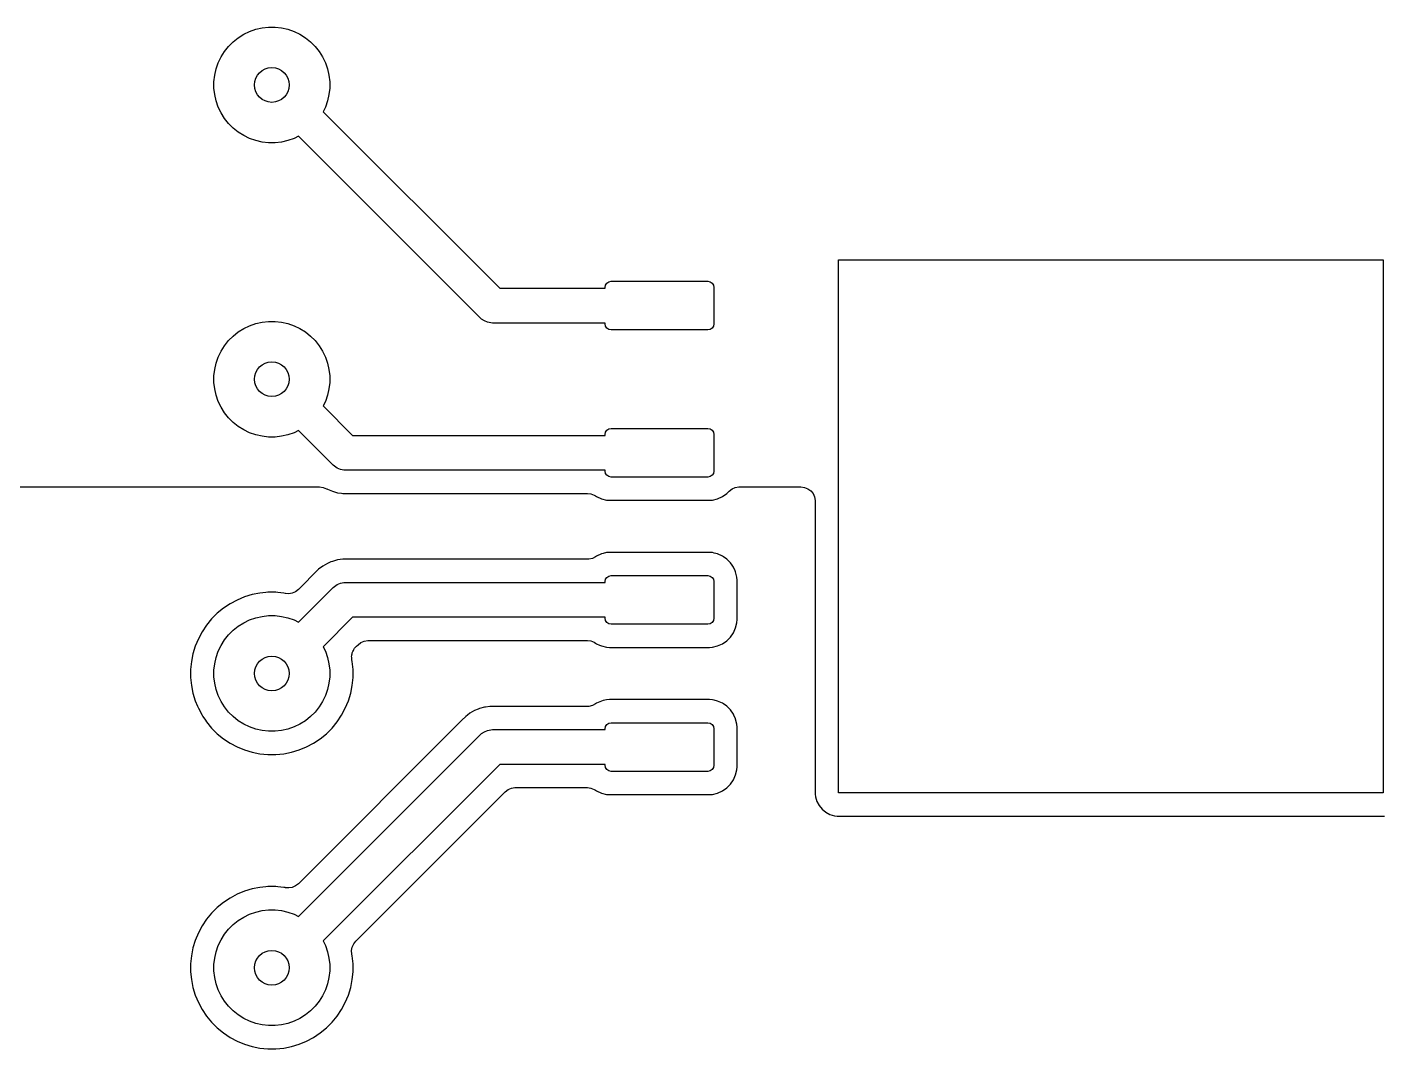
# Model space of a CAD drawing. Header units: millimetres. Extents: x 88 to 236, y -149 to -88.
# Drawn here: x 159.66 to 171.37, y -133.36 to -124.54 of the extents above; entities that cross this region are included whole.
import ezdxf

# ---------------------------------------------------------------- set-up
doc = ezdxf.new("R2010")
doc.units = ezdxf.units.MM
doc.layers.add('F.Cu', color=13, linetype='CONTINUOUS', true_color=0xc83434)

msp = doc.modelspace()

# ---------------------------------------------------------------- linework, layer by layer
at = {"layer": 'F.Cu', "linetype": 'CONTINUOUS'}
for p, q in [((161.578658, -124.57806), (161.631582, -124.559541)), ((161.631582, -124.559541), (161.686247, -124.547064)), ((161.686247, -124.547064), (161.741965, -124.540787)), ((161.741965, -124.540787), (161.798035, -124.540787)), ((161.798035, -124.540787), (161.853753, -124.547064)), ((161.853753, -124.547064), (161.908418, -124.559541)), ((161.908418, -124.559541), (161.961342, -124.57806)), ((161.397179, -124.706827), (161.436827, -124.667179)), ((161.436827, -124.667179), (161.480664, -124.63222)), ((161.480664, -124.63222), (161.528141, -124.602388)), ((161.528141, -124.602388), (161.578658, -124.57806)), ((161.961342, -124.57806), (162.011859, -124.602388)), ((162.011859, -124.602388), (162.059336, -124.63222)), ((162.059336, -124.63222), (162.103173, -124.667179)), ((162.103173, -124.667179), (162.142821, -124.706827)), ((161.30806, -124.848658), (161.332388, -124.798141)), ((161.332388, -124.798141), (161.36222, -124.750664)), ((161.36222, -124.750664), (161.397179, -124.706827)), ((162.142821, -124.706827), (162.17778, -124.750664)), ((162.17778, -124.750664), (162.207612, -124.798141)), ((162.207612, -124.798141), (162.23194, -124.848658)), ((161.277064, -124.956247), (161.289541, -124.901582)), ((161.289541, -124.901582), (161.30806, -124.848658)), ((162.23194, -124.848658), (162.250459, -124.901582)), ((162.250459, -124.901582), (162.262936, -124.956247)), ((161.270787, -125.011965), (161.277064, -124.956247)), ((161.270787, -125.068035), (161.270787, -125.011965)), ((162.262936, -124.956247), (162.269213, -125.011965)), ((162.269213, -125.011965), (162.269213, -125.068035)), ((161.277064, -125.123753), (161.270787, -125.068035)), ((161.289541, -125.178418), (161.277064, -125.123753)), ((162.262936, -125.123753), (162.250459, -125.178418)), ((162.269213, -125.068035), (162.262936, -125.123753)), ((161.30806, -125.231342), (161.289541, -125.178418)), ((161.332388, -125.281859), (161.30806, -125.231342)), ((162.23194, -125.231342), (162.212935, -125.270803)), ((162.250459, -125.178418), (162.23194, -125.231342)), ((161.36222, -125.329336), (161.332388, -125.281859)), ((161.397179, -125.373173), (161.36222, -125.329336)), ((161.436827, -125.412821), (161.397179, -125.373173)), ((162.212935, -125.270803), (163.737132, -126.795)), ((161.480664, -125.44778), (161.436827, -125.412821)), ((161.528141, -125.477612), (161.480664, -125.44778)), ((161.578658, -125.50194), (161.528141, -125.477612)), ((161.631582, -125.520459), (161.578658, -125.50194)), ((161.961342, -125.50194), (161.908418, -125.520459)), ((162.000803, -125.482935), (161.961342, -125.50194)), ((163.568934, -127.051066), (162.000803, -125.482935)), ((161.686247, -125.532936), (161.631582, -125.520459)), ((161.741965, -125.539213), (161.686247, -125.532936)), ((161.798035, -125.539213), (161.741965, -125.539213)), ((161.853753, -125.532936), (161.798035, -125.539213)), ((161.908418, -125.520459), (161.853753, -125.532936)), ((166.66, -131.15), (166.66, -126.55)), ((166.66, -126.55), (171.36, -126.55)), ((171.36, -126.55), (171.36, -131.15)), ((164.645, -126.7875), (164.648996, -126.767409)), ((164.645, -126.795), (164.645, -126.7875)), ((164.648996, -126.767409), (164.660377, -126.750377)), ((164.660377, -126.750377), (164.677409, -126.738996)), ((164.677409, -126.738996), (164.6975, -126.735)), ((164.6975, -126.735), (165.5325, -126.735)), ((165.5325, -126.735), (165.552591, -126.738996)), ((165.552591, -126.738996), (165.569623, -126.750377)), ((165.569623, -126.750377), (165.581004, -126.767409)), ((165.581004, -126.767409), (165.585, -126.7875)), ((165.585, -126.7875), (165.585, -127.1025)), ((163.737132, -126.795), (164.645, -126.795)), ((161.528141, -127.142388), (161.578658, -127.11806)), ((161.578658, -127.11806), (161.631582, -127.099541)), ((161.631582, -127.099541), (161.686247, -127.087064)), ((161.686247, -127.087064), (161.741965, -127.080787)), ((161.741965, -127.080787), (161.798035, -127.080787)), ((161.798035, -127.080787), (161.853753, -127.087064)), ((161.853753, -127.087064), (161.908418, -127.099541)), ((161.908418, -127.099541), (161.961342, -127.11806)), ((161.961342, -127.11806), (162.011859, -127.142388)), ((163.579841, -127.060952), (163.568934, -127.051066)), ((163.60429, -127.077288), (163.579841, -127.060952)), ((163.631457, -127.088541), (163.60429, -127.077288)), ((163.660297, -127.094278), (163.631457, -127.088541)), ((163.675, -127.095), (163.660297, -127.094278)), ((164.645, -127.095), (163.675, -127.095)), ((164.645, -127.1025), (164.645, -127.095)), ((164.648996, -127.122591), (164.645, -127.1025)), ((164.660377, -127.139623), (164.648996, -127.122591)), ((164.677409, -127.151004), (164.660377, -127.139623)), ((165.569623, -127.139623), (165.552591, -127.151004)), ((165.581004, -127.122591), (165.569623, -127.139623)), ((165.585, -127.1025), (165.581004, -127.122591)), ((161.36222, -127.290664), (161.397179, -127.246827)), ((161.397179, -127.246827), (161.436827, -127.207179)), ((161.436827, -127.207179), (161.480664, -127.17222)), ((161.480664, -127.17222), (161.528141, -127.142388)), ((162.011859, -127.142388), (162.059336, -127.17222)), ((162.059336, -127.17222), (162.103173, -127.207179)), ((162.103173, -127.207179), (162.142821, -127.246827)), ((162.142821, -127.246827), (162.17778, -127.290664)), ((164.6975, -127.155), (164.677409, -127.151004)), ((165.5325, -127.155), (164.6975, -127.155)), ((165.552591, -127.151004), (165.5325, -127.155)), ((161.30806, -127.388658), (161.332388, -127.338141)), ((161.332388, -127.338141), (161.36222, -127.290664)), ((162.17778, -127.290664), (162.207612, -127.338141)), ((162.207612, -127.338141), (162.23194, -127.388658)), ((161.277064, -127.496247), (161.289541, -127.441582)), ((161.289541, -127.441582), (161.30806, -127.388658)), ((162.23194, -127.388658), (162.250459, -127.441582)), ((162.250459, -127.441582), (162.262936, -127.496247)), ((161.270787, -127.551965), (161.277064, -127.496247)), ((161.270787, -127.608035), (161.270787, -127.551965)), ((161.277064, -127.663753), (161.270787, -127.608035)), ((162.262936, -127.496247), (162.269213, -127.551965)), ((162.269213, -127.608035), (162.262936, -127.663753)), ((162.269213, -127.551965), (162.269213, -127.608035)), ((161.289541, -127.718418), (161.277064, -127.663753)), ((161.30806, -127.771342), (161.289541, -127.718418)), ((162.250459, -127.718418), (162.23194, -127.771342)), ((162.262936, -127.663753), (162.250459, -127.718418)), ((161.332388, -127.821859), (161.30806, -127.771342)), ((161.36222, -127.869336), (161.332388, -127.821859)), ((162.23194, -127.771342), (162.212935, -127.810803)), ((162.212935, -127.810803), (162.467132, -128.065)), ((161.397179, -127.913173), (161.36222, -127.869336)), ((161.436827, -127.952821), (161.397179, -127.913173)), ((161.480664, -127.98778), (161.436827, -127.952821)), ((161.528141, -128.017612), (161.480664, -127.98778)), ((161.578658, -128.04194), (161.528141, -128.017612)), ((161.631582, -128.060459), (161.578658, -128.04194)), ((161.686247, -128.072936), (161.631582, -128.060459)), ((161.741965, -128.079213), (161.686247, -128.072936)), ((161.853753, -128.072936), (161.798035, -128.079213)), ((161.908418, -128.060459), (161.853753, -128.072936)), ((161.961342, -128.04194), (161.908418, -128.060459)), ((162.000803, -128.022935), (161.961342, -128.04194)), ((162.298934, -128.321066), (162.000803, -128.022935)), ((162.467132, -128.065), (164.645, -128.065)), ((164.645, -128.0575), (164.648996, -128.037409)), ((164.645, -128.065), (164.645, -128.0575)), ((164.648996, -128.037409), (164.660377, -128.020377)), ((164.660377, -128.020377), (164.677409, -128.008996)), ((164.677409, -128.008996), (164.6975, -128.005)), ((164.6975, -128.005), (165.5325, -128.005)), ((165.5325, -128.005), (165.552591, -128.008996)), ((165.552591, -128.008996), (165.569623, -128.020377)), ((165.569623, -128.020377), (165.581004, -128.037409)), ((165.581004, -128.037409), (165.585, -128.0575)), ((165.585, -128.0575), (165.585, -128.3725)), ((161.798035, -128.079213), (161.741965, -128.079213)), ((162.309841, -128.330952), (162.298934, -128.321066)), ((162.334291, -128.347289), (162.309841, -128.330952)), ((162.361458, -128.358542), (162.334291, -128.347289)), ((162.390297, -128.364278), (162.361458, -128.358542)), ((162.405, -128.365), (162.390297, -128.364278)), ((164.645, -128.365), (162.405, -128.365)), ((164.645, -128.3725), (164.645, -128.365)), ((164.648996, -128.392591), (164.645, -128.3725)), ((164.660377, -128.409623), (164.648996, -128.392591)), ((164.677409, -128.421004), (164.660377, -128.409623)), ((164.6975, -128.425), (164.677409, -128.421004)), ((165.5325, -128.425), (164.6975, -128.425)), ((165.552591, -128.421004), (165.5325, -128.425)), ((165.569623, -128.409623), (165.552591, -128.421004)), ((165.581004, -128.392591), (165.569623, -128.409623)), ((165.585, -128.3725), (165.581004, -128.392591)), ((158.2475, -128.51), (162.181729, -128.51)), ((162.181729, -128.51), (162.212567, -128.513896)), ((162.212567, -128.513896), (162.241466, -128.525338)), ((162.241466, -128.525338), (162.243728, -128.526612)), ((162.243728, -128.526612), (162.249645, -128.530028)), ((162.249645, -128.530028), (162.292094, -128.547611)), ((165.71648, -128.546317), (165.74104, -128.527267)), ((165.74104, -128.527267), (165.769566, -128.514923)), ((165.769566, -128.514923), (165.800267, -128.510061)), ((165.800267, -128.510061), (165.804159, -128.51)), ((165.804159, -128.51), (166.3355, -128.51)), ((166.3355, -128.51), (166.366338, -128.513896)), ((166.366338, -128.513896), (166.395237, -128.525338)), ((166.395237, -128.525338), (166.420384, -128.543608)), ((166.420384, -128.543608), (166.440197, -128.567557)), ((162.292094, -128.547611), (162.336474, -128.559503)), ((162.336474, -128.559503), (162.370638, -128.564)), ((162.370638, -128.564), (162.382026, -128.5655)), ((162.382026, -128.5655), (162.382027, -128.5655)), ((162.382027, -128.5655), (162.382028, -128.5655)), ((162.382028, -128.5655), (162.427973, -128.5655)), ((162.427973, -128.5655), (164.493059, -128.5655)), ((164.493059, -128.5655), (164.523897, -128.569396)), ((164.523897, -128.569396), (164.552796, -128.580838)), ((164.552796, -128.580838), (164.563674, -128.587571)), ((164.563674, -128.587571), (164.572132, -128.593431)), ((164.572132, -128.593431), (164.572136, -128.593433)), ((164.572136, -128.593433), (164.572137, -128.593433)), ((164.572137, -128.593433), (164.572138, -128.593434)), ((164.572138, -128.593434), (164.613602, -128.612268)), ((164.613602, -128.612268), (164.657762, -128.623396)), ((164.657762, -128.623396), (164.6845, -128.6255)), ((164.6845, -128.6255), (164.684509, -128.6255)), ((164.684509, -128.6255), (165.545491, -128.6255)), ((165.545491, -128.6255), (165.5455, -128.6255)), ((165.5455, -128.6255), (165.572238, -128.623396)), ((165.572238, -128.623396), (165.616398, -128.612268)), ((165.616398, -128.612268), (165.657862, -128.593434)), ((165.657862, -128.593434), (165.695297, -128.567499)), ((165.695297, -128.567499), (165.70589, -128.556905)), ((165.70589, -128.556905), (165.71648, -128.546317)), ((166.440197, -128.567557), (166.453431, -128.595682)), ((166.453431, -128.595682), (166.459255, -128.626214)), ((166.459255, -128.626214), (166.4595, -128.634)), ((166.4595, -128.634), (166.4595, -131.161631)), ((164.536107, -129.126788), (164.505835, -129.13384)), ((164.563674, -129.112429), (164.536107, -129.126788)), ((164.572132, -129.106568), (164.563674, -129.112429)), ((164.572136, -129.106566), (164.572132, -129.106568)), ((164.613595, -129.087734), (164.572136, -129.106566)), ((164.6136, -129.087732), (164.613595, -129.087734)), ((164.613602, -129.087732), (164.6136, -129.087732)), ((164.628322, -129.084022), (164.613602, -129.087732)), ((164.65776, -129.076604), (164.628322, -129.084022)), ((164.684494, -129.0745), (164.65776, -129.076604)), ((164.6845, -129.0745), (164.684494, -129.0745)), ((165.5455, -129.0745), (164.6845, -129.0745)), ((165.545505, -129.0745), (165.5455, -129.0745)), ((165.572239, -129.076604), (165.545505, -129.0745)), ((165.586958, -129.080313), (165.572239, -129.076604)), ((165.616398, -129.087732), (165.586958, -129.080313)), ((165.6164, -129.087733), (165.616398, -129.087732)), ((165.616404, -129.087734), (165.6164, -129.087733)), ((165.657863, -129.106566), (165.616404, -129.087734)), ((165.666325, -129.112429), (165.657863, -129.106566)), ((165.695297, -129.132501), (165.666325, -129.112429)), ((162.173398, -129.220918), (161.999149, -129.395167)), ((162.173405, -129.220912), (162.173398, -129.220918)), ((162.209851, -129.192946), (162.173405, -129.220912)), ((162.209855, -129.192943), (162.209851, -129.192946)), ((162.249643, -129.169973), (162.209855, -129.192943)), ((162.249646, -129.169971), (162.249643, -129.169973)), ((162.279663, -129.157538), (162.249646, -129.169971)), ((162.292094, -129.152389), (162.279663, -129.157538)), ((162.292095, -129.152388), (162.292094, -129.152389)), ((162.292097, -129.152388), (162.292095, -129.152388)), ((162.336477, -129.140496), (162.292097, -129.152388)), ((162.382026, -129.1345), (162.336477, -129.140496)), ((164.493059, -129.1345), (162.382026, -129.1345)), ((164.505835, -129.13384), (164.493059, -129.1345)), ((165.727499, -129.164703), (165.695297, -129.132501)), ((165.741019, -129.184218), (165.727499, -129.164703)), ((165.753433, -129.202136), (165.741019, -129.184218)), ((165.767445, -129.232985), (165.753433, -129.202136)), ((165.772268, -129.243602), (165.767445, -129.232985)), ((165.783396, -129.287762), (165.772268, -129.243602)), ((162.309841, -129.369048), (162.334291, -129.352711)), ((162.334291, -129.352711), (162.361458, -129.341458)), ((162.361458, -129.341458), (162.390297, -129.335722)), ((162.390297, -129.335722), (162.405, -129.335)), ((162.405, -129.335), (164.645, -129.335)), ((164.645, -129.3275), (164.648996, -129.307409)), ((164.645, -129.335), (164.645, -129.3275)), ((164.648996, -129.307409), (164.660377, -129.290377)), ((164.660377, -129.290377), (164.677409, -129.278996)), ((164.677409, -129.278996), (164.6975, -129.275)), ((164.6975, -129.275), (165.5325, -129.275)), ((165.5325, -129.275), (165.552591, -129.278996)), ((165.552591, -129.278996), (165.569623, -129.290377)), ((165.569623, -129.290377), (165.581004, -129.307409)), ((165.581004, -129.307409), (165.585, -129.3275)), ((165.585, -129.3275), (165.585, -129.6425)), ((165.7855, -129.3145), (165.783396, -129.287762)), ((165.7855, -129.6555), (165.7855, -129.3145)), ((161.533728, -129.459651), (161.470143, -129.485989)), ((161.59958, -129.439674), (161.533728, -129.459651)), ((161.599592, -129.439671), (161.59958, -129.439674)), ((161.667096, -129.426245), (161.599592, -129.439671)), ((161.667105, -129.426244), (161.667096, -129.426245)), ((161.719101, -129.421123), (161.667105, -129.426244)), ((161.735587, -129.4195), (161.719101, -129.421123)), ((161.804413, -129.4195), (161.735587, -129.4195)), ((161.823155, -129.421345), (161.804413, -129.4195)), ((161.872894, -129.426244), (161.823155, -129.421345)), ((161.872901, -129.426245), (161.872894, -129.426244)), ((161.872903, -129.426245), (161.872901, -129.426245)), ((161.872909, -129.426246), (161.872903, -129.426245)), ((161.885468, -129.428744), (161.872909, -129.426246)), ((161.887283, -129.429105), (161.885468, -129.428744)), ((161.915363, -129.431425), (161.887283, -129.429105)), ((161.946063, -129.426563), (161.915363, -129.431425)), ((161.974589, -129.414218), (161.946063, -129.426563)), ((161.999149, -129.395167), (161.974589, -129.414218)), ((162.000803, -129.677064), (162.298934, -129.378934)), ((162.298934, -129.378934), (162.309841, -129.369048)), ((161.352204, -129.556677), (161.298999, -129.600342)), ((161.352207, -129.556675), (161.352204, -129.556677)), ((161.409431, -129.518439), (161.352207, -129.556675)), ((161.409441, -129.518433), (161.409431, -129.518439)), ((161.470135, -129.485992), (161.409441, -129.518433)), ((161.470143, -129.485989), (161.470135, -129.485992)), ((161.206675, -129.702207), (161.168439, -129.759431)), ((161.206677, -129.702204), (161.206675, -129.702207)), ((161.250342, -129.648999), (161.206677, -129.702204)), ((161.298999, -129.600342), (161.250342, -129.648999)), ((161.436827, -129.747179), (161.480664, -129.71222)), ((161.480664, -129.71222), (161.528141, -129.682388)), ((161.528141, -129.682388), (161.578658, -129.65806)), ((161.578658, -129.65806), (161.631582, -129.639541)), ((161.631582, -129.639541), (161.686247, -129.627064)), ((161.686247, -129.627064), (161.741965, -129.620787)), ((161.741965, -129.620787), (161.798035, -129.620787)), ((161.798035, -129.620787), (161.853753, -129.627064)), ((161.853753, -129.627064), (161.908418, -129.639541)), ((161.908418, -129.639541), (161.961342, -129.65806)), ((161.961342, -129.65806), (162.000803, -129.677064)), ((162.467132, -129.635), (162.212935, -129.889196)), ((164.645, -129.635), (162.467132, -129.635)), ((164.645, -129.6425), (164.645, -129.635)), ((164.648996, -129.662591), (164.645, -129.6425)), ((164.660377, -129.679623), (164.648996, -129.662591)), ((164.677409, -129.691004), (164.660377, -129.679623)), ((164.6975, -129.695), (164.677409, -129.691004)), ((165.5325, -129.695), (164.6975, -129.695)), ((165.552591, -129.691004), (165.5325, -129.695)), ((165.569623, -129.679623), (165.552591, -129.691004)), ((165.581004, -129.662591), (165.569623, -129.679623)), ((165.585, -129.6425), (165.581004, -129.662591)), ((165.772268, -129.726398), (165.783396, -129.682238)), ((165.783396, -129.682238), (165.7855, -129.6555)), ((161.135989, -129.820143), (161.109651, -129.883728)), ((161.135992, -129.820135), (161.135989, -129.820143)), ((161.168433, -129.759441), (161.135992, -129.820135)), ((161.168439, -129.759431), (161.168433, -129.759441)), ((161.332388, -129.878141), (161.36222, -129.830664)), ((161.36222, -129.830664), (161.397179, -129.786827)), ((161.397179, -129.786827), (161.436827, -129.747179)), ((165.695297, -129.837499), (165.727499, -129.805297)), ((165.727499, -129.805297), (165.753434, -129.767862)), ((165.753434, -129.767862), (165.772268, -129.726398)), ((161.089671, -129.949592), (161.076245, -130.017096)), ((161.089674, -129.94958), (161.089671, -129.949592)), ((161.109651, -129.883728), (161.089674, -129.94958)), ((161.289541, -129.981582), (161.30806, -129.928658)), ((161.30806, -129.928658), (161.332388, -129.878141)), ((162.212935, -129.889196), (162.23194, -129.928658)), ((162.23194, -129.928658), (162.250459, -129.981582)), ((162.46004, -129.95913), (162.462621, -129.950244)), ((162.462621, -129.950244), (162.464285, -129.941139)), ((162.464285, -129.941139), (162.466942, -129.935373)), ((162.466942, -129.935373), (162.468713, -129.929282)), ((162.468713, -129.929282), (162.473421, -129.92132)), ((162.473421, -129.92132), (162.477298, -129.912912)), ((162.477298, -129.912912), (162.481584, -129.907518)), ((162.481584, -129.907518), (162.484536, -129.902528)), ((162.484536, -129.902528), (162.494834, -129.890847)), ((162.494834, -129.890847), (162.501954, -129.883728)), ((162.501954, -129.883728), (162.513866, -129.871816)), ((162.513866, -129.871816), (162.538427, -129.852766)), ((162.538427, -129.852766), (162.566953, -129.840423)), ((162.566953, -129.840423), (162.597653, -129.835561)), ((162.597653, -129.835561), (162.601545, -129.8355)), ((162.601545, -129.8355), (164.493059, -129.8355)), ((164.493059, -129.8355), (164.523897, -129.839396)), ((164.523897, -129.839396), (164.552796, -129.850838)), ((164.552796, -129.850838), (164.563674, -129.857571)), ((164.563674, -129.857571), (164.572132, -129.863431)), ((164.572132, -129.863431), (164.572136, -129.863433)), ((164.572136, -129.863433), (164.598895, -129.875588)), ((164.598895, -129.875588), (164.613602, -129.882268)), ((164.613602, -129.882268), (164.657762, -129.893396)), ((164.657762, -129.893396), (164.6845, -129.8955)), ((164.6845, -129.8955), (164.684509, -129.8955)), ((164.684509, -129.8955), (165.545491, -129.8955)), ((165.545491, -129.8955), (165.5455, -129.8955)), ((165.5455, -129.8955), (165.572238, -129.893396)), ((165.572238, -129.893396), (165.616398, -129.882268)), ((165.616398, -129.882268), (165.657862, -129.863434)), ((165.657862, -129.863434), (165.695297, -129.837499)), ((161.076244, -130.017105), (161.0695, -130.085588)), ((161.076245, -130.017096), (161.076244, -130.017105)), ((161.270787, -130.091965), (161.277064, -130.036247)), ((161.277064, -130.036247), (161.289541, -129.981582)), ((162.250459, -129.981582), (162.262936, -130.036247)), ((162.262936, -130.036247), (162.269213, -130.091965)), ((162.4587, -129.971716), (162.45984, -129.965471)), ((162.459353, -129.98095), (162.4587, -129.971716)), ((162.459063, -129.990197), (162.459353, -129.98095)), ((162.460446, -129.996387), (162.459063, -129.990197)), ((162.45984, -129.965471), (162.46004, -129.95913)), ((162.460894, -130.002715), (162.460446, -129.996387)), ((162.463754, -130.017091), (162.460894, -130.002715)), ((162.4705, -130.085587), (162.463754, -130.017091)), ((161.0695, -130.085588), (161.0695, -130.154411)), ((161.0695, -130.154411), (161.076244, -130.222894)), ((161.270787, -130.148035), (161.270787, -130.091965)), ((161.277064, -130.203753), (161.270787, -130.148035)), ((162.269213, -130.148035), (162.262936, -130.203753)), ((162.269213, -130.091965), (162.269213, -130.148035)), ((162.463754, -130.222909), (162.4705, -130.154413)), ((162.4705, -130.154413), (162.4705, -130.085587)), ((161.076244, -130.222894), (161.076245, -130.222903)), ((161.076245, -130.222903), (161.089671, -130.290407)), ((161.089671, -130.290407), (161.089674, -130.290419)), ((161.089674, -130.290419), (161.109651, -130.356271)), ((161.289541, -130.258418), (161.277064, -130.203753)), ((161.30806, -130.311342), (161.289541, -130.258418)), ((162.250459, -130.258418), (162.23194, -130.311342)), ((162.262936, -130.203753), (162.250459, -130.258418)), ((162.430347, -130.356276), (162.450327, -130.290413)), ((162.450327, -130.290413), (162.463754, -130.222909)), ((161.109651, -130.356271), (161.109653, -130.356276)), ((161.109653, -130.356276), (161.128801, -130.402504)), ((161.128801, -130.402504), (161.135989, -130.419856)), ((161.332388, -130.361859), (161.30806, -130.311342)), ((161.36222, -130.409336), (161.332388, -130.361859)), ((161.397179, -130.453173), (161.36222, -130.409336)), ((162.17778, -130.409336), (162.142821, -130.453173)), ((162.207612, -130.361859), (162.17778, -130.409336)), ((162.23194, -130.311342), (162.207612, -130.361859)), ((162.404008, -130.419864), (162.430347, -130.356276)), ((163.606474, -130.410497), (163.562097, -130.422388)), ((163.612817, -130.409662), (163.606474, -130.410497)), ((163.612818, -130.409661), (163.612817, -130.409662)), ((163.652026, -130.4045), (163.612818, -130.409661)), ((164.493059, -130.4045), (163.652026, -130.4045)), ((164.505835, -130.40384), (164.493059, -130.4045)), ((164.536107, -130.396788), (164.505835, -130.40384)), ((164.563674, -130.382429), (164.536107, -130.396788)), ((164.572132, -130.376568), (164.563674, -130.382429)), ((164.572136, -130.376566), (164.572132, -130.376568)), ((164.613595, -130.357734), (164.572136, -130.376566)), ((164.6136, -130.357732), (164.613595, -130.357734)), ((164.613602, -130.357732), (164.6136, -130.357732)), ((164.628322, -130.354022), (164.613602, -130.357732)), ((164.65776, -130.346604), (164.628322, -130.354022)), ((164.684494, -130.3445), (164.65776, -130.346604)), ((164.6845, -130.3445), (164.684494, -130.3445)), ((165.5455, -130.3445), (164.6845, -130.3445)), ((165.545505, -130.3445), (165.5455, -130.3445)), ((165.572239, -130.346604), (165.545505, -130.3445)), ((165.586958, -130.350313), (165.572239, -130.346604)), ((165.616398, -130.357732), (165.586958, -130.350313)), ((165.6164, -130.357733), (165.616398, -130.357732)), ((165.616404, -130.357734), (165.6164, -130.357733)), ((165.657863, -130.376566), (165.616404, -130.357734)), ((165.666325, -130.382429), (165.657863, -130.376566)), ((165.695297, -130.402501), (165.666325, -130.382429)), ((165.727499, -130.434703), (165.695297, -130.402501)), ((161.135989, -130.419856), (161.135992, -130.419864)), ((161.135992, -130.419864), (161.168433, -130.480558)), ((161.168433, -130.480558), (161.168439, -130.480568)), ((161.168439, -130.480568), (161.175788, -130.491566)), ((161.175788, -130.491566), (161.19706, -130.523403)), ((161.19706, -130.523403), (161.206675, -130.537792)), ((161.436827, -130.492821), (161.397179, -130.453173)), ((161.480664, -130.52778), (161.436827, -130.492821)), ((161.528141, -130.557612), (161.480664, -130.52778)), ((163.410911, -130.523407), (161.999149, -131.935167)), ((162.059336, -130.52778), (162.011859, -130.557612)), ((162.103173, -130.492821), (162.059336, -130.52778)), ((162.142821, -130.453173), (162.103173, -130.492821)), ((162.333326, -130.537791), (162.371564, -130.480563)), ((162.371564, -130.480563), (162.404008, -130.419864)), ((163.410916, -130.523402), (163.410911, -130.523407)), ((163.443398, -130.490919), (163.410916, -130.523402)), ((163.443407, -130.490911), (163.443398, -130.490919)), ((163.459231, -130.478768), (163.443407, -130.490911)), ((163.479841, -130.462952), (163.45923, -130.478767)), ((163.45923, -130.478767), (163.459231, -130.478768)), ((163.479865, -130.462936), (163.479841, -130.462952)), ((163.51964, -130.439974), (163.479865, -130.462936)), ((163.519646, -130.439971), (163.51964, -130.439974)), ((163.549663, -130.427538), (163.519646, -130.439971)), ((163.562094, -130.422389), (163.549663, -130.427538)), ((163.562095, -130.422388), (163.562094, -130.422389)), ((163.562097, -130.422388), (163.562095, -130.422388)), ((165.753434, -130.472138), (165.727499, -130.434703)), ((165.756446, -130.47877), (165.753434, -130.472138)), ((165.77134, -130.51156), (165.756446, -130.47877)), ((165.772268, -130.513602), (165.77134, -130.51156)), ((165.783396, -130.557762), (165.772268, -130.513602)), ((161.206675, -130.537792), (161.206677, -130.537795)), ((161.206677, -130.537795), (161.250342, -130.591)), ((161.250342, -130.591), (161.298999, -130.639657)), ((161.298999, -130.639657), (161.299004, -130.639661)), ((161.299004, -130.639661), (161.299005, -130.639662)), ((161.299005, -130.639662), (161.352209, -130.683326)), ((161.578658, -130.58194), (161.528141, -130.557612)), ((161.631582, -130.600459), (161.578658, -130.58194)), ((161.686247, -130.612936), (161.631582, -130.600459)), ((161.741965, -130.619213), (161.686247, -130.612936)), ((161.798035, -130.619213), (161.741965, -130.619213)), ((161.853753, -130.612936), (161.798035, -130.619213)), ((161.908418, -130.600459), (161.853753, -130.612936)), ((161.961342, -130.58194), (161.908418, -130.600459)), ((162.011859, -130.557612), (161.961342, -130.58194)), ((162.000803, -132.217064), (163.568934, -130.648934)), ((162.187791, -130.683326), (162.240995, -130.639662)), ((162.240995, -130.639662), (162.289662, -130.590995)), ((162.289662, -130.590995), (162.333326, -130.537791)), ((163.568934, -130.648934), (163.579841, -130.639048)), ((163.579841, -130.639048), (163.60429, -130.622712)), ((163.60429, -130.622712), (163.631457, -130.611459)), ((163.631457, -130.611459), (163.660297, -130.605722)), ((163.660297, -130.605722), (163.675, -130.605)), ((163.675, -130.605), (164.645, -130.605)), ((164.645, -130.5975), (164.648996, -130.577409)), ((164.645, -130.605), (164.645, -130.5975)), ((164.648996, -130.577409), (164.660377, -130.560377)), ((164.660377, -130.560377), (164.677409, -130.548996)), ((164.677409, -130.548996), (164.6975, -130.545)), ((164.6975, -130.545), (165.5325, -130.545)), ((165.5325, -130.545), (165.552591, -130.548996)), ((165.552591, -130.548996), (165.569623, -130.560377)), ((165.569623, -130.560377), (165.581004, -130.577409)), ((165.581004, -130.577409), (165.585, -130.5975)), ((165.585, -130.5975), (165.585, -130.9125)), ((165.7855, -130.5845), (165.783396, -130.557762)), ((165.7855, -130.9255), (165.7855, -130.5845)), ((161.352209, -130.683326), (161.409437, -130.721564)), ((161.409437, -130.721564), (161.470136, -130.754008)), ((161.470136, -130.754008), (161.533724, -130.780347)), ((162.006276, -130.780347), (162.069864, -130.754008)), ((162.069864, -130.754008), (162.130563, -130.721564)), ((162.130563, -130.721564), (162.187791, -130.683326)), ((161.533724, -130.780347), (161.599587, -130.800327)), ((161.599587, -130.800327), (161.667091, -130.813754)), ((161.667091, -130.813754), (161.735587, -130.8205)), ((161.735587, -130.8205), (161.735589, -130.8205)), ((161.735589, -130.8205), (161.804411, -130.8205)), ((161.804411, -130.8205), (161.804413, -130.8205)), ((161.804413, -130.8205), (161.872909, -130.813754)), ((161.872909, -130.813754), (161.940413, -130.800327)), ((161.940413, -130.800327), (162.006276, -130.780347)), ((163.737132, -130.905), (162.212935, -132.429196)), ((164.645, -130.905), (163.737132, -130.905)), ((164.645, -130.9125), (164.645, -130.905)), ((164.648996, -130.932591), (164.645, -130.9125)), ((164.660377, -130.949623), (164.648996, -130.932591)), ((164.677409, -130.961004), (164.660377, -130.949623)), ((164.6975, -130.965), (164.677409, -130.961004)), ((165.5325, -130.965), (164.6975, -130.965)), ((165.552591, -130.961004), (165.5325, -130.965)), ((165.569623, -130.949623), (165.552591, -130.961004)), ((165.581004, -130.932591), (165.569623, -130.949623)), ((165.585, -130.9125), (165.581004, -130.932591)), ((165.753434, -131.037862), (165.772268, -130.996398)), ((165.772268, -130.996398), (165.783396, -130.952238)), ((165.783396, -130.952238), (165.7855, -130.9255)), ((163.808422, -131.122768), (163.836948, -131.110424)), ((163.836948, -131.110424), (163.867648, -131.105561)), ((163.867648, -131.105561), (163.871543, -131.1055)), ((163.871543, -131.1055), (164.493059, -131.1055)), ((164.493059, -131.1055), (164.523897, -131.109396)), ((164.523897, -131.109396), (164.552796, -131.120838)), ((164.552796, -131.120838), (164.563674, -131.127571)), ((165.657862, -131.133434), (165.695297, -131.107499)), ((165.695297, -131.107499), (165.727499, -131.075297)), ((165.727499, -131.075297), (165.753434, -131.037862)), ((162.494827, -132.430853), (163.783862, -131.141819)), ((163.783862, -131.141819), (163.808422, -131.122768)), ((164.563674, -131.127571), (164.572132, -131.133431)), ((164.572132, -131.133431), (164.572136, -131.133433)), ((164.572136, -131.133433), (164.572137, -131.133433)), ((164.572137, -131.133433), (164.572138, -131.133434)), ((164.572138, -131.133434), (164.613602, -131.152268)), ((164.613602, -131.152268), (164.657762, -131.163396)), ((164.657762, -131.163396), (164.6845, -131.1655)), ((164.6845, -131.1655), (164.684509, -131.1655)), ((164.684509, -131.1655), (165.545491, -131.1655)), ((165.545491, -131.1655), (165.5455, -131.1655)), ((165.5455, -131.1655), (165.572238, -131.163396)), ((165.572238, -131.163396), (165.616398, -131.152268)), ((165.616398, -131.152268), (165.657862, -131.133434)), ((166.4595, -131.161631), (166.461626, -131.185553)), ((166.461626, -131.185553), (166.472845, -131.224758)), ((166.472845, -131.224758), (166.472848, -131.224765)), ((166.472848, -131.224765), (166.491723, -131.2609)), ((171.36, -131.15), (166.66, -131.15)), ((166.491723, -131.2609), (166.491728, -131.260908)), ((166.491728, -131.260908), (166.517492, -131.292505)), ((166.517492, -131.292505), (166.517494, -131.292507)), ((166.517494, -131.292507), (166.549091, -131.318271)), ((166.549091, -131.318271), (166.549095, -131.318273)), ((166.549095, -131.318273), (166.549097, -131.318275)), ((166.549097, -131.318275), (166.585241, -131.337155)), ((166.585241, -131.337155), (166.624445, -131.348373)), ((166.624445, -131.348373), (166.64837, -131.3505)), ((166.64837, -131.3505), (166.648378, -131.3505)), ((166.648378, -131.3505), (171.371622, -131.3505)), ((161.999149, -131.935167), (161.974589, -131.954218)), ((161.409431, -132.058439), (161.352207, -132.096675)), ((161.409441, -132.058433), (161.409431, -132.058439)), ((161.470135, -132.025992), (161.409441, -132.058433)), ((161.470143, -132.025989), (161.470135, -132.025992)), ((161.533728, -131.999651), (161.470143, -132.025989)), ((161.59958, -131.979674), (161.533728, -131.999651)), ((161.599592, -131.979671), (161.59958, -131.979674)), ((161.667096, -131.966245), (161.599592, -131.979671)), ((161.667105, -131.966244), (161.667096, -131.966245)), ((161.719101, -131.961123), (161.667105, -131.966244)), ((161.735587, -131.9595), (161.719101, -131.961123)), ((161.804413, -131.9595), (161.735587, -131.9595)), ((161.823155, -131.961345), (161.804413, -131.9595)), ((161.872894, -131.966244), (161.823155, -131.961345)), ((161.872901, -131.966245), (161.872894, -131.966244)), ((161.872903, -131.966245), (161.872901, -131.966245)), ((161.872909, -131.966246), (161.872903, -131.966245)), ((161.885468, -131.968744), (161.872909, -131.966246)), ((161.887283, -131.969105), (161.885468, -131.968744)), ((161.915363, -131.971425), (161.887283, -131.969105)), ((161.946063, -131.966562), (161.915363, -131.971425)), ((161.974589, -131.954218), (161.946063, -131.966562)), ((161.298999, -132.140342), (161.250342, -132.188999)), ((161.352204, -132.096677), (161.298999, -132.140342)), ((161.352207, -132.096675), (161.352204, -132.096677)), ((161.631582, -132.179541), (161.686247, -132.167064)), ((161.686247, -132.167064), (161.741965, -132.160787)), ((161.741965, -132.160787), (161.798035, -132.160787)), ((161.798035, -132.160787), (161.853753, -132.167064)), ((161.853753, -132.167064), (161.908418, -132.179541)), ((161.206675, -132.242207), (161.168439, -132.299431)), ((161.206677, -132.242204), (161.206675, -132.242207)), ((161.250342, -132.188999), (161.206677, -132.242204)), ((161.397179, -132.326827), (161.436827, -132.287179)), ((161.436827, -132.287179), (161.480664, -132.25222)), ((161.480664, -132.25222), (161.528141, -132.222388)), ((161.528141, -132.222388), (161.578658, -132.19806)), ((161.578658, -132.19806), (161.631582, -132.179541)), ((161.908418, -132.179541), (161.961342, -132.19806)), ((161.961342, -132.19806), (162.000803, -132.217064)), ((161.135989, -132.360143), (161.109651, -132.423728)), ((161.135992, -132.360135), (161.135989, -132.360143)), ((161.168433, -132.299441), (161.135992, -132.360135)), ((161.168439, -132.299431), (161.168433, -132.299441)), ((161.332388, -132.418141), (161.36222, -132.370664)), ((161.36222, -132.370664), (161.397179, -132.326827)), ((161.089671, -132.489592), (161.076245, -132.557096)), ((161.089674, -132.48958), (161.089671, -132.489592)), ((161.109651, -132.423728), (161.089674, -132.48958)), ((161.277064, -132.576247), (161.289541, -132.521582)), ((161.289541, -132.521582), (161.30806, -132.468658)), ((161.30806, -132.468658), (161.332388, -132.418141)), ((162.212935, -132.429196), (162.23194, -132.468658)), ((162.23194, -132.468658), (162.250459, -132.521582)), ((162.250459, -132.521582), (162.262936, -132.576247)), ((162.458699, -132.511721), (162.464282, -132.481144)), ((162.460895, -132.54272), (162.458699, -132.511721)), ((162.464282, -132.481144), (162.477294, -132.452916)), ((162.477294, -132.452916), (162.494827, -132.430853)), ((161.076244, -132.557105), (161.0695, -132.625588)), ((161.0695, -132.625588), (161.0695, -132.694411)), ((161.076245, -132.557096), (161.076244, -132.557105)), ((161.270787, -132.631965), (161.277064, -132.576247)), ((161.270787, -132.688035), (161.270787, -132.631965)), ((162.262936, -132.576247), (162.269213, -132.631965)), ((162.269213, -132.631965), (162.269213, -132.688035)), ((162.463754, -132.557091), (162.460895, -132.54272)), ((162.4705, -132.625587), (162.463754, -132.557091)), ((162.4705, -132.694413), (162.4705, -132.625587)), ((161.0695, -132.694411), (161.076244, -132.762894)), ((161.277064, -132.743753), (161.270787, -132.688035)), ((161.289541, -132.798418), (161.277064, -132.743753)), ((162.262936, -132.743753), (162.250459, -132.798418)), ((162.269213, -132.688035), (162.262936, -132.743753)), ((162.463754, -132.762909), (162.4705, -132.694413)), ((161.076244, -132.762894), (161.076245, -132.762903)), ((161.076245, -132.762903), (161.089671, -132.830407)), ((161.089671, -132.830407), (161.089674, -132.830419)), ((161.089674, -132.830419), (161.109651, -132.896271)), ((161.30806, -132.851342), (161.289541, -132.798418)), ((161.332388, -132.901859), (161.30806, -132.851342)), ((162.23194, -132.851342), (162.207612, -132.901859)), ((162.250459, -132.798418), (162.23194, -132.851342)), ((162.430347, -132.896276), (162.450327, -132.830413)), ((162.450327, -132.830413), (162.463754, -132.762909)), ((161.109651, -132.896271), (161.135989, -132.959856)), ((161.135989, -132.959856), (161.135992, -132.959864)), ((161.135992, -132.959864), (161.168433, -133.020558)), ((161.36222, -132.949336), (161.332388, -132.901859)), ((161.397179, -132.993173), (161.36222, -132.949336)), ((161.436827, -133.032821), (161.397179, -132.993173)), ((162.142821, -132.993173), (162.103173, -133.032821)), ((162.17778, -132.949336), (162.142821, -132.993173)), ((162.207612, -132.901859), (162.17778, -132.949336)), ((162.371564, -133.020563), (162.404008, -132.959864)), ((162.404008, -132.959864), (162.430347, -132.896276)), ((161.168433, -133.020558), (161.168439, -133.020568)), ((161.168439, -133.020568), (161.206675, -133.077792)), ((161.206675, -133.077792), (161.206677, -133.077795)), ((161.206677, -133.077795), (161.250342, -133.131)), ((161.480664, -133.06778), (161.436827, -133.032821)), ((161.528141, -133.097612), (161.480664, -133.06778)), ((161.578658, -133.12194), (161.528141, -133.097612)), ((162.011859, -133.097612), (161.961342, -133.12194)), ((162.059336, -133.06778), (162.011859, -133.097612)), ((162.103173, -133.032821), (162.059336, -133.06778)), ((162.289662, -133.130995), (162.333326, -133.077791)), ((162.333326, -133.077791), (162.371564, -133.020563)), ((161.250342, -133.131), (161.298999, -133.179657)), ((161.298999, -133.179657), (161.299004, -133.179661)), ((161.299004, -133.179661), (161.299005, -133.179662)), ((161.299005, -133.179662), (161.352209, -133.223326)), ((161.352209, -133.223326), (161.409437, -133.261564)), ((161.631582, -133.140459), (161.578658, -133.12194)), ((161.686247, -133.152936), (161.631582, -133.140459)), ((161.741965, -133.159213), (161.686247, -133.152936)), ((161.798035, -133.159213), (161.741965, -133.159213)), ((161.853753, -133.152936), (161.798035, -133.159213)), ((161.908418, -133.140459), (161.853753, -133.152936)), ((161.961342, -133.12194), (161.908418, -133.140459)), ((162.130563, -133.261564), (162.187791, -133.223326)), ((162.187791, -133.223326), (162.240995, -133.179662)), ((162.240995, -133.179662), (162.289662, -133.130995)), ((161.409437, -133.261564), (161.470136, -133.294008)), ((161.470136, -133.294008), (161.533724, -133.320347)), ((161.533724, -133.320347), (161.599587, -133.340327)), ((161.599587, -133.340327), (161.667091, -133.353754)), ((161.872909, -133.353754), (161.940413, -133.340327)), ((161.940413, -133.340327), (162.006276, -133.320347)), ((162.006276, -133.320347), (162.069864, -133.294008)), ((162.069864, -133.294008), (162.130563, -133.261564)), ((161.667091, -133.353754), (161.735587, -133.3605)), ((161.735587, -133.3605), (161.735589, -133.3605)), ((161.735589, -133.3605), (161.804411, -133.3605)), ((161.804411, -133.3605), (161.804413, -133.3605)), ((161.804413, -133.3605), (161.872909, -133.353754))]:
    msp.add_line(p, q, dxfattribs=at)
at = {"layer": 'F.Cu'}
for centre in [(161.77, -125.04), (161.77, -127.58), (161.77, -130.12), (161.77, -132.66)]:
    msp.add_circle(centre, 0.15, dxfattribs=at)

doc.saveas('drawing.dxf')
